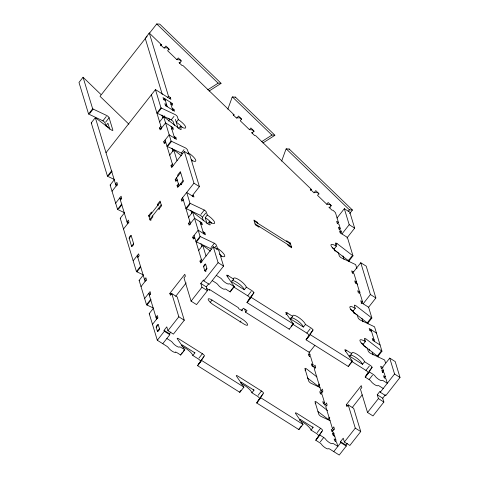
<?xml version="1.0" encoding="UTF-8"?>
<svg xmlns="http://www.w3.org/2000/svg" width="479" height="479" viewBox="0 0 479 479"><rect width="100%" height="100%" fill="white"/><g stroke="black" fill="none" stroke-linecap="round" stroke-linejoin="round"><path stroke-width="0.72" d="M227.824 109.176L232.129 97.339M281.64 161.094L285.885 149.412A2.275 2.06 -87.5 0 1 286.202 148.843L289.214 149.029L352.442 210.024L349.694 213.532M203.809 356.687L197.611 365.477A2.287 0.611 38.1 0 0 197.617 365.699L239.823 392.331L243.907 387.116A2.287 0.611 38.1 0 0 243.745 386.798L236.291 375.889A2.293 0.611 38.1 0 1 237.823 376.081L261.468 391.008A2.293 0.611 38.1 0 1 263.582 393.109L257.385 401.893M198.294 364.609L204.485 355.819A2.293 0.611 38.1 0 0 202.377 353.718L178.727 338.797A2.293 0.611 38.1 0 0 177.2 338.605L184.654 349.514A2.281 0.611 38.1 0 1 184.816 349.832L180.733 355.047L176.895 352.622A2.293 0.611 38.1 0 0 175.374 352.179M383.218 388.481L379.38 386.062A2.293 0.611 38.1 0 0 377.859 385.619A4.58 1.227 38.1 0 1 374.812 384.721A4.58 1.227 38.1 0 1 370.997 381.29A2.293 0.611 38.1 0 0 369.087 379.572L365.249 377.147L369.333 371.938A2.287 0.611 38.1 0 1 369.327 371.71L372.117 367.267A2.293 0.611 38.1 0 0 370.01 365.166L364.555 361.723A8.017 2.144 38.1 0 0 357.172 354.37A8.017 2.144 38.1 0 0 351.82 353.688L346.365 350.245A2.293 0.611 38.1 0 0 344.832 350.053L352.287 360.962A2.287 0.611 38.1 0 1 352.448 361.28L348.365 366.495L306.159 339.862L310.242 334.653A2.287 0.611 38.1 0 1 310.236 334.426L313.026 329.983A2.293 0.611 38.1 0 0 310.919 327.881L305.464 324.439A8.017 2.144 38.1 0 0 298.082 317.086A8.017 2.144 38.1 0 0 292.729 316.403L287.268 312.961A2.293 0.611 38.1 0 0 285.741 312.769L293.196 323.672A2.287 0.611 38.1 0 1 293.358 323.996L289.274 329.205L247.068 302.578A2.287 0.611 38.1 0 1 247.062 302.351L249.852 297.908A2.293 0.611 38.1 0 0 247.745 295.806L233.429 286.777M212.215 280.586L216.053 283.005A2.293 0.611 38.1 0 1 217.963 284.724A4.58 1.227 38.1 0 0 221.777 288.16A4.58 1.227 38.1 0 0 224.825 289.053A2.293 0.611 38.1 0 1 226.345 289.502L230.183 291.921L234.261 286.711A2.281 0.611 38.1 0 0 234.105 286.388L226.651 275.479A2.293 0.611 38.1 0 1 228.178 275.676L233.638 279.119A8.017 2.144 38.1 0 1 238.991 279.796A8.017 2.144 38.1 0 1 246.368 287.155L251.828 290.597A2.293 0.611 38.1 0 1 253.936 292.699L251.146 297.142A2.287 0.611 38.1 0 0 251.152 297.363L247.068 302.578M262.899 393.978L256.702 402.761A2.287 0.611 38.1 0 0 256.714 402.989L298.914 429.615L302.997 424.406A2.287 0.611 38.1 0 0 302.842 424.083L295.381 413.173A2.293 0.611 38.1 0 1 296.914 413.371L320.565 428.292A2.293 0.611 38.1 0 1 322.672 430.393L316.475 439.177M306.159 339.862A2.287 0.611 38.1 0 1 306.153 339.641L308.943 335.198A2.293 0.611 38.1 0 0 306.835 333.097L292.645 324.139M321.99 431.262L315.799 440.045A2.287 0.611 38.1 0 0 315.805 440.273L319.643 442.692A2.293 0.611 38.1 0 1 321.547 444.41A4.58 1.227 38.1 0 0 325.367 447.847A4.58 1.227 38.1 0 0 328.408 448.739A2.293 0.611 38.1 0 1 329.929 449.188L339.228 455.05L346.257 446.075L345.97 445.123L340.509 441.674L343.233 438.201L344.389 442.015L349.85 445.458L360.735 431.561L353.682 408.353L348.227 404.911L346.868 406.647L346.287 404.737L361.256 385.631L361.837 387.535L360.477 389.271L367.525 412.485L372.985 415.928L383.871 402.025L382.715 398.211L377.254 394.768L379.979 391.295L380.266 392.247L385.727 395.69L400.013 377.452L395.187 361.555L389.726 358.112L381.559 368.537M365.249 377.147A2.287 0.611 38.1 0 1 365.243 376.925L368.04 372.482A2.293 0.611 38.1 0 0 365.926 370.381L351.616 361.346M100.859 94.417L83.071 77.251L78.987 82.466L88.567 114.002A2.299 0.617 38.1 0 0 89.076 114.289L102.895 120.84A2.293 0.611 38.1 0 1 105.009 122.941L105.877 125.803A8.017 2.144 38.1 0 1 109.2 128.258M160.603 45.852L161.453 44.763L149.286 33.027L145.203 38.242L162.267 94.399M145.305 38.542L100.033 96.339L128.893 124.181M146.221 37.374L147.137 36.206M148.963 33.871L156.741 23.95L159.741 24.13L221.047 83.262L218.041 83.089L156.741 23.95M88.567 114.002L92.651 108.793L83.071 77.251M89.753 113.421L93.16 109.08L106.979 115.631A2.293 0.611 38.1 0 1 109.092 117.732L112.858 130.132A2.287 0.611 38.1 0 1 111.326 129.935L95.872 118.014A2.293 0.611 38.1 0 0 95.339 117.642L91.255 122.858L107.458 176.17A2.299 0.617 38.1 0 0 107.961 176.458L114.301 179.463M102.895 120.84L106.302 116.499M105.685 122.073L109.092 117.732M164.087 48.325L165.902 46.008L168.997 48.996L167.638 50.732L176.913 59.677L179.912 59.857M105.877 125.803L107.919 123.199L109.775 129.318M176.913 59.677L178.272 57.941L181.361 60.923L179.547 63.24M105.997 152.717L155.447 89.597L170.907 99.351L170.326 97.447L168.506 96.297L149.286 33.027M163.932 99.889L164.836 98.734L167.255 106.679M167.488 97.596L168.506 96.297M107.458 176.17L111.535 170.961A2.299 0.617 38.1 0 0 111.799 171.117M155.447 89.597L160.986 107.835L156.902 113.05A2.299 0.617 38.1 0 0 157.411 113.337L171.237 119.888A2.287 0.611 38.1 0 1 173.344 121.989L174.392 125.432M108.643 175.589L112.044 171.248M158.094 112.469L161.495 108.122L175.32 114.673A2.287 0.611 38.1 0 1 177.344 116.583L178.296 119.636A8.017 2.144 38.1 0 1 185.678 126.995A8.017 2.144 38.1 0 1 180.326 126.312L178.96 128.049M169.476 98.53L170.326 97.447M165.764 105.931L166.674 104.775L164.854 103.626L165.435 105.536L174.53 111.272L173.949 109.368L172.129 108.218M171.207 104.482L172.117 103.326L163.022 97.584L163.596 99.494L165.417 100.644M124.39 212.67L118.05 209.664A2.299 0.617 38.1 0 1 117.547 209.377L110.146 185.026L114.23 179.811M159.591 121.9L163.674 116.69A2.305 0.617 38.1 0 1 164.207 117.056L179.667 128.983A2.293 0.611 38.1 0 0 181.194 129.174L180.326 126.312M163.004 117.624L164.375 115.87M173.045 110.523L173.949 109.368M171.602 128.258L173.422 129.402L172.841 127.498L165.566 122.905L160.124 129.857L159.543 127.947L160.902 126.211M112.032 191.241L117.475 184.289L116.9 182.385L115.535 184.122L117.355 185.271M168.458 121.067L169.835 119.313L168.015 118.163M171.237 119.888L173.955 116.415M178.296 119.636L176.254 122.241A8.017 2.144 38.1 0 1 182.044 127.121M171.566 129.126L172.841 127.498M115.655 203.162L121.097 196.216L121.678 198.12L120.319 199.857M165.686 141.946L164.321 143.682L163.746 141.778L169.189 134.827L176.464 139.419L175.883 137.509L174.063 136.365M117.547 209.377L121.624 204.168A2.299 0.617 38.1 0 0 121.888 204.323M163.674 116.69L171.075 141.042L166.991 146.257A2.299 0.617 38.1 0 0 167.5 146.544L181.325 153.094A2.287 0.611 38.1 0 1 182.367 153.879M118.732 208.796L121.708 205M168.183 145.676L171.584 141.335L185.409 147.885A2.287 0.611 38.1 0 1 187.433 149.789L188.385 152.843A8.017 2.144 38.1 0 1 195.636 159.854A8.017 2.144 38.1 0 1 191.636 160.243M175.033 138.599L175.883 137.509M143.275 274.838L136.94 271.838A2.293 0.611 38.1 0 1 136.431 271.545L120.235 218.232L124.318 213.023M169.68 155.112L173.763 149.897A2.305 0.617 38.1 0 1 174.296 150.268L181.475 155.801M192.151 195.893L199.408 186.63L189.75 154.837L184.295 151.394L171.59 167.608L171.009 165.698L172.374 163.962M181.325 153.094L184.044 149.622M123.504 228.992L128.947 222.046L128.366 220.136L127.007 221.873L128.827 223.022M187.702 153.717L188.385 152.843M129.168 238.308L131.21 235.704L133.623 243.649A1.718 0.593 -57.7 0 1 132.821 245.673A1.718 0.593 -57.7 0 1 131.581 246.26L129.168 238.308A1.718 0.593 -57.7 0 1 129.971 236.291A1.718 0.593 -57.7 0 1 131.21 235.704M177.152 179.703L175.793 181.439L175.212 179.529L180.655 172.584M152.597 215.903L152.885 216.855L150.161 220.334L148.712 215.562L151.436 212.089L151.723 213.041M157.621 205.515L157.334 204.563L160.058 201.084L161.507 205.856L158.783 209.329L158.495 208.377L159.705 209.143M149.005 216.52L160.345 202.042M161.213 204.904L149.873 219.382L151.089 220.142M183.074 180.529L177.631 187.481L177.05 185.571L178.41 183.834M233.363 115.667L234.045 114.792L183.092 65.641L182.092 65.581L178.996 62.599L180.002 62.659M131.581 246.26L133.623 243.649M236.686 118.355L238.5 116.038L241.59 119.026L240.23 120.762L249.505 129.707L252.505 129.887M133.162 260.786L138.605 253.834L139.185 255.744L137.826 257.48M183.194 199.569L181.828 201.306L181.248 199.402L193.953 183.188L184.295 151.394M192.486 196.294L193.39 195.133L193.971 197.043L186.696 192.45L189.965 203.21A2.287 0.611 38.1 0 0 190.474 203.503L204.293 210.053A2.287 0.611 38.1 0 1 206.401 212.155L207.275 215.017A8.017 2.144 38.1 0 1 214.652 222.37A8.017 2.144 38.1 0 1 209.299 221.693L207.67 223.777M136.431 271.545L140.515 266.336M189.965 203.21L185.882 208.425A2.287 0.611 38.1 0 0 186.391 208.712L200.21 215.263A2.287 0.611 38.1 0 1 202.324 217.364L203.365 220.807M136.94 271.838L140.341 267.492M186.391 208.712L189.792 204.371M249.505 129.707L250.864 127.971L253.954 130.953L252.14 133.27M153.364 308.045L147.029 305.045A2.293 0.611 38.1 0 1 146.52 304.758L139.12 280.401L143.203 275.191A2.293 0.611 38.1 0 1 143.472 275.365M188.57 217.28L192.654 212.065A2.293 0.611 38.1 0 1 193.187 212.436L208.64 224.358A2.293 0.611 38.1 0 0 210.173 224.549L209.299 221.693M200.581 223.633L202.401 224.783L201.821 222.873L194.54 218.28L189.097 225.232L188.516 223.322L189.882 221.585M141.012 286.616L146.454 279.67L145.873 277.76L144.514 279.497L146.334 280.646M200.893 214.394L204.293 210.053M202.324 217.364L205.725 213.023M207.066 223.663L205.234 217.622L207.275 215.017M200.97 223.956L201.821 222.873M144.634 298.537L150.077 291.591L150.657 293.495L149.298 295.232M194.66 237.327L193.3 239.063L192.72 237.153L198.162 230.201L205.443 234.794L204.862 232.89L203.042 231.74M146.52 304.758L150.604 299.543A2.293 0.611 38.1 0 0 151.113 299.83M192.654 212.065L200.054 236.422L195.971 241.632A2.293 0.611 38.1 0 0 196.48 241.919L210.299 248.469A2.287 0.611 38.1 0 1 211.347 249.254M147.029 305.045L150.43 300.698M196.48 241.919L199.881 237.578M204.012 233.974L204.862 232.89M175.374 352.179A4.58 1.227 38.1 0 1 172.332 351.287A4.58 1.227 38.1 0 1 168.512 347.85A2.293 0.611 38.1 0 0 166.602 346.131L157.31 340.264L149.214 313.607L153.292 308.398A2.293 0.611 38.1 0 1 153.561 308.572M198.659 250.487L202.743 245.272A2.293 0.611 38.1 0 1 203.276 245.643L210.449 251.176M162.77 343.712L169.8 334.731L164.345 331.288L164.052 330.336L166.776 326.864L167.931 330.678L173.392 334.12L184.277 320.223L177.23 297.016L171.769 293.567L170.41 295.309L169.829 293.399L184.798 274.287L185.379 276.197L184.02 277.934L191.073 301.141L196.528 304.584L207.413 290.687L206.257 286.873L200.797 283.43L203.521 279.952L203.809 280.91L209.269 284.352L223.561 266.108L218.729 250.212L213.269 246.769L200.569 262.983L199.988 261.079L201.348 259.343M210.982 247.601L214.382 243.26A2.287 0.611 38.1 0 1 216.496 245.362L217.364 248.224A8.017 2.144 38.1 0 1 224.615 255.229A8.017 2.144 38.1 0 1 220.615 255.618M152.484 324.373L157.926 317.421L157.346 315.511L155.986 317.248L157.807 318.397M175.739 296.262L186.175 282.945M214.454 247.966L215.813 246.23M216.544 249.266L217.364 248.224M156.214 327.331L158.256 324.72L159.459 328.696A1.718 0.593 -57.7 0 1 158.657 330.714A1.718 0.593 -57.7 0 1 157.417 331.3L156.214 327.331A1.718 0.593 -57.7 0 1 157.016 325.307A1.718 0.593 -57.7 0 1 158.256 324.72M203.623 266.809L205.665 264.204L206.868 268.18A1.718 0.593 -57.7 0 1 206.066 270.198A1.718 0.593 -57.7 0 1 204.826 270.785L203.623 266.809A1.718 0.593 -57.7 0 1 204.425 264.791A1.718 0.593 -57.7 0 1 205.665 264.204M157.417 331.3L159.459 328.696M206.868 268.18L204.826 270.785L206 271.521M157.31 340.264L164.345 331.288M203.809 280.91L218.101 262.666L213.269 246.769M167.931 330.678L178.823 316.781L171.769 293.567M191.073 301.141L201.958 287.244L200.797 283.43M169.8 334.731L169.512 333.779L170.871 332.043M206.257 286.873L208.527 283.975M227.327 276.76L228.178 275.676M210.215 302.381L212.029 300.064L242.35 319.194A5.724 1.533 38.1 0 1 247.619 324.445A5.724 1.533 38.1 0 1 243.799 323.96L213.478 304.83A5.724 1.533 38.1 0 1 208.203 299.579A5.724 1.533 38.1 0 1 212.029 300.064M181.463 345.718L182.146 344.85L194.881 352.879L192.839 355.49L198.294 358.933A2.293 0.611 38.1 0 1 200.408 361.034M233.638 279.119L231.597 281.724L244.326 289.759L246.368 287.155M181.421 353.64L182.271 352.55M183.128 351.466L183.978 350.383M230.704 290.735L231.381 289.861M231.555 289.645L234.105 286.388M310.428 190.516L311.332 189.355L255.684 135.671L254.684 135.611L251.595 132.629L252.595 132.689M313.973 192.917L315.787 190.6L318.876 193.582L317.517 195.318L326.792 204.27L329.797 204.443M198.977 358.064L202.377 353.718M247.745 295.806L251.146 291.466M289.382 244.2L290.286 243.039L286.652 240.745L286.939 241.697M250.535 297.04L253.936 292.699M247.062 302.351L250.463 298.01M197.617 365.699L201.701 360.489A2.287 0.611 38.1 0 1 201.695 360.262M241.554 310.548L243.368 308.231L247.008 310.524L245.649 312.26L309.32 352.436L314.847 345.377M326.792 204.27L328.151 202.527L331.246 205.515L329.432 207.826M240.081 322.086L240.985 320.93M336.994 218.041L344.329 208.682L349.784 212.125L354.652 228.142L346.94 237.991M337.599 223.561L338.449 222.478L335.45 212.622L332.977 210.233L331.971 210.173L328.881 207.191L330.217 207.269M348.113 211.538L349.436 209.844L352.442 210.024M339.324 229.519L340.234 228.357L339.024 224.388L337.21 223.238L336.629 221.328L338.449 222.478M340.677 232.926L341.359 232.058L340.814 230.267L338.994 229.118L338.414 227.214L340.234 228.357M341.94 233.968L349.197 224.699L344.329 208.682M335.641 245.272L337 243.536L352.454 255.457A2.299 0.617 38.1 0 0 352.987 255.828L348.91 261.037A2.299 0.617 38.1 0 1 348.377 260.672L334.576 250.026M334.977 251.032L334.3 248.811L336.342 246.206L335.474 243.344A2.287 0.611 38.1 0 1 337 243.536M285.993 314.589L287.268 312.961M240.56 383.002L241.236 382.134L253.972 390.169L251.93 392.774L257.385 396.217A2.293 0.611 38.1 0 1 259.498 398.318M305.464 324.439L303.423 327.043L290.687 319.008L292.729 316.403M240.943 390.379L239.668 392.008A2.287 0.611 38.1 0 1 239.823 392.331M291.07 326.391L293.196 323.672M348.377 260.672L351.778 256.325M352.586 273.156L360.753 262.731L366.207 266.174L375.865 297.968L368.608 307.237L371.878 317.996L367.794 323.205A2.293 0.611 38.1 0 1 367.261 322.84L353.466 312.194M258.067 395.349L261.468 391.008M306.835 333.097L310.236 328.75M309.626 334.33L313.026 329.983M306.153 339.641L309.554 335.294M256.714 402.989L260.792 397.774A2.287 0.611 38.1 0 1 260.786 397.546M355.628 283.173L356.532 282.011L354.071 273.904L352.251 272.761L351.67 270.851L353.49 272M305.081 370.566L305.764 369.698M353.867 313.206L353.191 310.979L355.232 308.374L354.358 305.512A2.287 0.611 38.1 0 1 355.891 305.704L371.345 317.625A2.293 0.611 38.1 0 0 371.878 317.996M312.218 366.166L313.122 365.004L310.661 356.897L308.841 355.753L308.26 353.843L310.081 354.993A1.718 0.593 -57.7 0 1 309.638 356.478M361.208 303.62L362.573 301.884L360.106 293.777L358.292 292.627L357.711 290.723L360.136 292.25M313.703 366.914L315.062 365.178L315.643 367.082L314.284 368.824L320.972 390.84L322.792 391.984M363.154 303.794L370.411 294.525L360.753 262.731M318.493 385.092L319.343 384.008M367.944 321.972L371.345 317.625M345.509 351.335L346.365 350.245M319.661 384.655L318.349 386.331A2.287 0.611 38.1 0 1 317.816 385.96L307.326 377.871M320.972 390.84L322.331 389.098L322.912 391.008L320.643 393.906M299.513 420.46L300.327 419.418L313.062 427.454L311.021 430.058A8.017 2.144 38.1 0 0 301.279 421.418M364.555 361.723L362.513 364.333L349.778 356.298L351.82 353.688M370.093 330.779L370.997 329.624L374.62 341.545M315.17 403.773L315.853 402.905M364.621 340.647L365.297 339.779M363.783 345.856L363.28 344.185L365.321 341.581L364.453 338.719A2.287 0.611 38.1 0 1 365.98 338.91L381.434 350.838A2.293 0.611 38.1 0 0 381.967 351.203L377.883 356.418A2.293 0.611 38.1 0 1 377.35 356.047L363.555 345.401M301.309 426.035L298.758 429.298A2.287 0.611 38.1 0 1 298.914 429.615M348.886 365.303L351.61 361.831M323.744 403.845L324.594 402.761L322.127 394.654L320.313 393.504L319.733 391.6L322.157 393.127M373.189 340.725L374.039 339.635L372.225 338.491L372.8 340.395L380.081 344.988M324.72 405.246L326.534 402.929L327.115 404.839L325.75 406.575L332.444 428.591L334.258 429.741M317.158 432.633L320.565 428.292M365.926 370.381L369.333 366.034M328.582 418.305L329.432 417.215M378.033 355.179L381.434 350.838M329.797 417.802L328.438 419.538A2.293 0.611 38.1 0 1 327.905 419.173L317.966 411.503M368.716 371.614L372.117 367.267M365.243 376.925L368.65 372.578M315.805 440.273L319.888 435.058A2.287 0.611 38.1 0 1 319.882 434.836M320.319 441.824L323.72 437.483A2.293 0.611 38.1 0 1 325.63 439.201A4.58 1.227 38.1 0 0 329.45 442.632A4.58 1.227 38.1 0 0 332.492 443.53A2.293 0.611 38.1 0 1 334.013 443.973L337.851 446.392L336.498 441.943L334.677 440.794L334.097 438.89L335.917 440.033A1.718 0.593 -57.7 0 1 335.474 441.524M369.087 379.572L372.488 375.225M332.444 428.591L333.803 426.855L334.384 428.759L332.115 431.657M352.197 407.605L362.178 394.864M333.282 435.243L334.132 434.154L333.6 432.405L331.779 431.256L331.205 429.352L333.019 430.501M382.302 372.662L383.583 371.033L383.05 369.285L381.23 368.135L380.649 366.225L383.074 367.758M384.703 377.793L385.385 376.925L384.176 372.949L382.338 371.794L381.763 369.884L383.583 371.033M333.767 451.607L340.797 442.632L340.509 441.674M380.266 392.247L394.558 374.003L389.726 358.112M344.389 442.015L355.28 428.118L348.227 404.911M367.525 412.485L378.416 398.582L377.254 394.768M345.97 445.123L347.329 443.38M382.715 398.211L385.433 394.738M207.742 89.807L217.586 83.52A2.263 2.036 -86.3 0 0 218.029 83.083M209.107 91.034L220.591 83.699A2.263 2.036 -86.9 0 0 221.041 83.262M261.564 141.73L271.527 135.347A2.293 2.06 -86.3 0 0 271.856 135.006L274.862 135.186L235.393 97.105L232.387 96.932A2.305 2.078 -87.2 0 0 232.129 97.339M262.929 142.952L274.407 135.617A2.263 2.036 -86.9 0 0 274.862 135.18M161.453 44.763L160.447 44.709L163.543 47.69L167.548 47.924L169.482 49.792M234.045 114.792L233.045 114.738L236.135 117.72L240.141 117.954L241.59 119.355M311.332 189.355L310.332 189.295L313.422 192.277L317.433 192.516L319.032 194.061M214.382 243.26L200.563 236.71A2.293 0.611 38.1 0 1 200.054 236.422M320.002 387.499L310.787 383.134A2.293 0.611 38.1 0 1 308.68 381.033L304.913 368.632A2.287 0.611 38.1 0 1 306.44 368.83L316.93 376.919M330.091 420.712L320.876 416.341A2.293 0.611 38.1 0 1 318.769 414.239L315.002 401.839A2.287 0.611 38.1 0 1 316.529 402.037L327.57 410.551M170.877 104.087L172.691 105.23L172.117 103.326M349.197 224.699L354.652 228.142M341.359 232.058L339.539 230.908L340.12 232.818L347.395 237.41L352.987 255.828M159.543 127.947L161.363 129.096M163.746 141.778L165.56 142.928M356.532 282.011L354.717 280.868L355.292 282.772L357.723 284.304M171.009 165.698L172.715 166.776M254.205 221.023L290.591 243.985M193.953 183.188L199.408 186.63M370.411 294.525L375.865 297.968M255.073 223.885L291.46 246.841M175.212 179.529L177.032 180.679M181.565 184.768L180.349 184.002L180.643 184.96L183.361 181.481L180.367 171.626L177.643 175.104L177.937 176.056M362.573 301.884L360.753 300.734L361.334 302.644L368.608 307.237M177.05 185.571L178.871 186.72M181.248 199.402L182.954 200.473M376.458 333.067L369.177 328.474L369.758 330.384L371.578 331.528M188.516 223.322L190.337 224.471M157.334 204.563L158.549 205.323M192.72 237.153L194.54 238.303M148.712 215.562L149.927 216.328M121.558 199.096L119.738 197.953L127.588 223.783M218.101 262.666L223.561 266.108M394.558 374.003L400.013 377.452M385.385 376.925L383.547 375.764L384.128 377.674L385.948 378.823L387.301 383.272L383.463 380.853A2.293 0.611 38.1 0 0 381.943 380.404A4.58 1.227 38.1 0 1 378.895 379.512A4.58 1.227 38.1 0 1 375.081 376.075A2.293 0.611 38.1 0 0 373.171 374.356L369.333 371.938M199.988 261.079L201.809 262.223M216.298 275.377L220.136 277.796A2.293 0.611 38.1 0 1 222.046 279.514A4.58 1.227 38.1 0 0 225.86 282.951A4.58 1.227 38.1 0 0 228.902 283.843A2.293 0.611 38.1 0 1 230.429 284.286L234.261 286.711M251.152 297.363L293.358 323.996M310.242 334.653L352.448 361.28M206.515 288.358L209.545 290.274L209.257 289.316L238.362 307.686L238.65 308.638L242.29 310.931L241.877 309.572M201.958 287.244L207.413 290.687M378.416 398.582L383.871 402.025M313.122 365.004L311.302 363.86L311.883 365.764L315.523 368.064M138.461 256.337L137.245 255.576L145.095 281.407M169.829 293.399L171.045 294.166M346.287 404.737L348.107 405.887M324.594 402.761L322.774 401.612L323.355 403.522L326.989 405.815M150.538 294.477L148.718 293.328L156.561 319.158M178.823 316.781L184.277 320.223M355.28 428.118L360.735 431.561M334.132 434.154L332.312 433.004L332.893 434.914L334.713 436.064L335.917 440.033M164.052 330.336L169.512 333.779M340.797 442.632L346.257 446.075M166.854 338.497L170.686 340.916A2.293 0.611 38.1 0 1 172.596 342.635A4.58 1.227 38.1 0 0 176.41 346.072A4.58 1.227 38.1 0 0 179.457 346.964A2.293 0.611 38.1 0 1 180.978 347.413L184.816 349.832M201.701 360.489L243.907 387.116M260.792 397.774L302.997 424.406M319.888 435.058L323.72 437.483M311.021 430.058L316.481 433.501A2.293 0.611 38.1 0 1 318.589 435.603M232.387 96.932L271.856 135.006M286.208 148.849L349.436 209.844M179.625 59.576L181.074 60.971M252.217 129.605L254.151 131.468M329.69 204.341L331.288 205.886M356.903 268.719L355.681 264.683A2.305 0.617 38.1 0 0 355.173 264.39L341.347 257.84A2.293 0.611 38.1 0 1 339.324 255.936L338.372 252.882A8.017 2.144 38.1 0 1 330.989 245.523A8.017 2.144 38.1 0 1 336.342 246.206M381.967 351.203L374.566 326.852A2.293 0.611 38.1 0 0 374.057 326.564L360.238 320.014A2.293 0.611 38.1 0 1 358.13 317.906L357.256 315.05A8.017 2.144 38.1 0 1 349.88 307.692A8.017 2.144 38.1 0 1 355.232 308.374M385.511 362.872L384.655 360.058A2.293 0.611 38.1 0 0 384.152 359.771L370.327 353.221A2.293 0.611 38.1 0 1 368.219 351.119L367.345 348.257A8.017 2.144 38.1 0 1 359.969 340.898A8.017 2.144 38.1 0 1 365.321 341.581M356.825 282.969L359.819 292.825M348.598 260.025L349.029 261.432M367.573 322.481L367.998 323.87M377.632 355.58L378.051 356.969M342.928 255.882L344 259.402M361.902 318.343L362.962 321.816M372.171 352.137L373.015 354.915M369.369 349.131L369.758 350.4M290.286 243.039L291.735 247.811L288.101 245.511L287.807 244.559M309.075 351.682L310.081 354.993M257.834 223.334L257.546 222.382L253.906 220.083L255.355 224.855L258.995 227.148L258.702 226.196M244.781 309.398L245.649 312.26M170.296 102.177L172.709 110.128M175.386 119.385L178.068 128.222M171.021 126.348L174.643 138.269M200 221.723L203.623 233.65M173.763 149.897L177.032 160.657M202.743 245.272L206.012 256.037M161.926 115.068L162.77 117.846M171.985 148.167L173.039 151.639M190.905 210.443L191.75 213.221M200.964 243.548L201.809 246.326M151.364 94.806L161.483 128.121M165.105 140.042L172.955 165.872M176.571 177.793L178.99 185.738M182.613 197.665L190.462 223.495M194.079 235.417L201.928 261.247M95.339 117.642L116.116 186.026M161.495 108.122A2.299 0.617 38.1 0 1 160.986 107.835M171.584 141.335A2.299 0.617 38.1 0 1 171.075 141.042M332.288 247.685A8.017 2.144 38.1 0 1 334.3 248.811M191.355 159.483A8.017 2.144 38.1 0 1 192.78 161.13M205.234 217.622A8.017 2.144 38.1 0 1 211.67 223.298M361.268 343.06A8.017 2.144 38.1 0 1 363.28 344.185M350.281 309.47A8.017 2.144 38.1 0 1 353.191 310.979M219.448 254.002A8.017 2.144 38.1 0 1 221.759 256.505M349.778 356.298A8.017 2.144 38.1 0 1 349.7 355.801M349.796 355.43A8.017 2.144 38.1 0 1 350.065 355.19M350.496 355.095A8.017 2.144 38.1 0 1 357.256 358.46A8.017 2.144 38.1 0 1 362.513 364.333M348.203 366.172A2.287 0.611 38.1 0 1 348.365 366.495M290.687 319.008A8.017 2.144 38.1 0 1 290.705 318.146M290.969 317.906A8.017 2.144 38.1 0 1 297.633 320.78A8.017 2.144 38.1 0 1 303.423 327.043M289.112 328.887A2.287 0.611 38.1 0 1 289.274 329.205M231.878 280.622A8.017 2.144 38.1 0 1 238.542 283.49A8.017 2.144 38.1 0 1 244.326 289.759M230.022 291.603A2.281 0.611 38.1 0 1 230.183 291.921M93.16 109.08A2.299 0.617 38.1 0 1 92.651 108.793M91.255 122.858A2.293 0.611 38.1 0 1 91.788 123.223M110.146 185.026A2.293 0.611 38.1 0 1 110.41 185.199M120.235 218.232A2.293 0.611 38.1 0 1 120.498 218.406M312.811 426.849A8.017 2.144 38.1 0 1 313.062 427.454M241.182 383.751A8.017 2.144 38.1 0 1 247.673 387.709A8.017 2.144 38.1 0 1 251.93 392.774M253.72 389.565A8.017 2.144 38.1 0 1 253.972 390.169M182.092 346.461A8.017 2.144 38.1 0 1 188.576 350.418A8.017 2.144 38.1 0 1 192.839 355.49M194.624 352.281A8.017 2.144 38.1 0 1 194.881 352.879M180.571 354.723A2.281 0.611 38.1 0 1 180.733 355.047M334.067 436.052A1.718 0.593 -57.7 0 1 334.713 436.064M149.214 313.607A2.293 0.611 38.1 0 1 149.741 313.979M139.12 280.401A2.293 0.611 38.1 0 1 139.652 280.772M235.135 97.518A2.275 2.054 -87.2 0 1 235.393 97.105M289.029 149.292A2.305 2.078 -87.2 0 1 289.208 149.023"/></g></svg>
